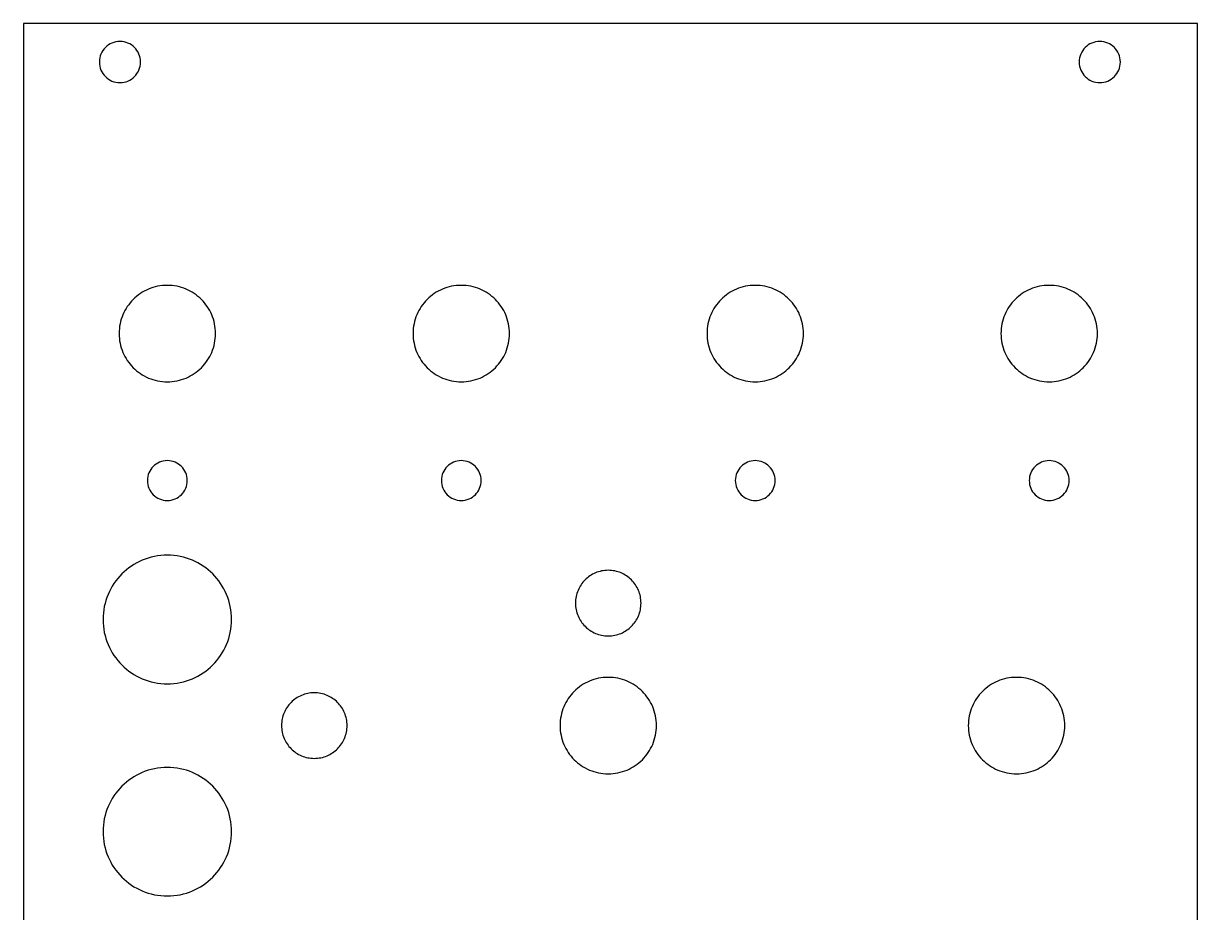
# Model space of a CAD drawing. Extents: x 34 to 126, y 38 to 166.
# Drawn here: x 34.3 to 125.6, y 97.3 to 166.4 of the extents above; entities that cross this region are included whole.
import ezdxf

# ---------------------------------------------------------------- set-up
doc = ezdxf.new("R2010")
doc.units = 0
doc.layers.add('Edge.Cuts', color=7, linetype='CONTINUOUS')

msp = doc.modelspace()

# ---------------------------------------------------------------- linework, layer by layer
at = {"layer": 'Edge.Cuts', "color": 1}
for points in [[(34.335788, 37.892567), (125.635895, 37.892567), (125.635895, 166.392306), (34.335788, 166.392306)], [(40.235997, 163.392787), (40.244255, 163.22919), (40.268494, 163.070323), (40.307911, 162.916993), (40.361701, 162.769998), (40.429062, 162.630146), (40.509189, 162.498239), (40.60128, 162.375081), (40.704527, 162.261473), (40.818135, 162.158226), (40.941293, 162.066133), (41.0732, 161.986007), (41.213051, 161.918648), (41.360047, 161.864857), (41.513378, 161.825441), (41.672244, 161.801201), (41.835841, 161.792943), (41.999437, 161.801201), (42.158303, 161.825441), (42.311634, 161.864857), (42.45863, 161.918648), (42.598481, 161.986007), (42.730388, 162.066133), (42.853546, 162.158226), (42.967154, 162.261473), (43.070401, 162.375081), (43.162494, 162.498239), (43.24262, 162.630146), (43.309979, 162.769998), (43.363771, 162.916993), (43.403187, 163.070323), (43.427426, 163.22919), (43.435684, 163.392787), (43.427426, 163.556384), (43.403187, 163.71525), (43.363771, 163.868581), (43.309979, 164.015576), (43.24262, 164.155427), (43.162494, 164.287334), (43.070401, 164.410492), (42.967154, 164.5241), (42.853546, 164.627348), (42.730388, 164.71944), (42.598481, 164.799566), (42.45863, 164.866926), (42.311634, 164.920717), (42.158303, 164.960133), (41.999437, 164.984372), (41.835841, 164.992631), (41.672244, 164.984372), (41.513378, 164.960133), (41.360047, 164.920717), (41.213051, 164.866926), (41.0732, 164.799566), (40.941293, 164.71944), (40.818135, 164.627348), (40.704527, 164.5241), (40.60128, 164.410492), (40.509189, 164.287334), (40.429062, 164.155427), (40.361701, 164.015576), (40.307911, 163.868581), (40.268494, 163.71525), (40.244255, 163.556384)], [(116.435761, 163.392787), (116.44402, 163.22919), (116.468259, 163.070323), (116.507675, 162.916993), (116.561466, 162.769998), (116.628826, 162.630146), (116.708953, 162.498239), (116.801044, 162.375081), (116.904292, 162.261473), (117.0179, 162.158226), (117.141058, 162.066133), (117.272965, 161.986007), (117.412816, 161.918648), (117.559811, 161.864857), (117.713142, 161.825441), (117.872008, 161.801201), (118.035605, 161.792943), (118.199265, 161.801201), (118.358184, 161.825441), (118.511565, 161.864857), (118.658599, 161.918648), (118.798485, 161.986007), (118.930421, 162.066133), (119.0536, 162.158226), (119.167226, 162.261473), (119.270491, 162.375081), (119.36259, 162.498239), (119.442727, 162.630146), (119.510093, 162.769998), (119.563885, 162.916993), (119.603304, 163.070323), (119.627543, 163.22919), (119.635802, 163.392787), (119.627543, 163.556384), (119.603304, 163.71525), (119.563885, 163.868581), (119.510093, 164.015576), (119.442727, 164.155427), (119.36259, 164.287334), (119.270491, 164.410492), (119.167226, 164.5241), (119.0536, 164.627348), (118.930421, 164.71944), (118.798485, 164.799566), (118.658599, 164.866926), (118.511565, 164.920717), (118.358184, 164.960133), (118.199265, 164.984372), (118.035605, 164.992631), (117.872008, 164.984372), (117.713142, 164.960133), (117.559811, 164.920717), (117.412816, 164.866926), (117.272965, 164.799566), (117.141058, 164.71944), (117.0179, 164.627348), (116.904292, 164.5241), (116.801044, 164.410492), (116.708953, 164.287334), (116.628826, 164.155427), (116.561466, 164.015576), (116.507675, 163.868581), (116.468259, 163.71525), (116.44402, 163.556384)], [(41.77111, 142.282468), (41.775988, 142.089518), (41.790466, 141.899102), (41.814308, 141.711449), (41.847279, 141.526802), (41.889144, 141.345397), (41.939667, 141.167464), (41.998612, 140.993241), (42.065745, 140.822963), (42.140831, 140.656868), (42.223631, 140.49519), (42.313914, 140.338166), (42.411442, 140.186031), (42.515981, 140.039018), (42.627293, 139.897367), (42.745148, 139.761308), (42.869305, 139.631084), (42.999532, 139.506924), (43.135591, 139.389069), (43.277249, 139.27775), (43.424269, 139.173208), (43.576418, 139.075672), (43.733457, 138.985382), (43.895156, 138.902571), (44.061271, 138.827479), (44.231574, 138.760339), (44.405829, 138.701393), (44.583797, 138.65084), (44.765248, 138.609001), (44.949941, 138.576016), (45.13764, 138.552169), (45.328125, 138.53767), (45.52113, 138.532801), (45.714063, 138.53767), (45.904457, 138.552169), (46.092064, 138.576016), (46.276707, 138.609001), (46.458105, 138.65084), (46.636046, 138.701393), (46.810247, 138.760339), (46.980533, 138.827479), (47.146656, 138.902571), (47.308333, 138.985382), (47.465354, 139.075672), (47.617507, 139.173208), (47.764545, 139.27775), (47.90622, 139.389069), (48.042321, 139.506924), (48.172566, 139.631084), (48.296744, 139.761308), (48.414607, 139.897367), (48.525979, 140.039018), (48.630542, 140.186031), (48.728084, 140.338166), (48.818431, 140.49519), (48.901263, 140.656868), (48.976369, 140.822963), (49.043538, 140.993241), (49.102487, 141.167464), (49.15304, 141.345397), (49.19495, 141.526802), (49.227934, 141.711449), (49.251782, 141.899102), (49.266281, 142.089518), (49.271149, 142.282468), (49.266281, 142.47545), (49.251782, 142.665898), (49.227934, 142.853575), (49.19495, 143.038251), (49.15304, 143.21968), (49.102487, 143.397639), (49.043538, 143.571882), (48.976369, 143.742178), (48.901263, 143.908291), (48.818431, 144.069982), (48.728084, 144.227025), (48.630542, 144.379174), (48.525979, 144.526197), (48.414607, 144.667862), (48.296744, 144.803928), (48.172566, 144.934163), (48.042321, 145.058326), (47.90622, 145.176189), (47.764545, 145.287515), (47.617507, 145.392064), (47.465354, 145.489603), (47.308333, 145.579896), (47.146656, 145.662707), (46.980533, 145.737803), (46.810247, 145.804947), (46.636046, 145.863896), (46.458105, 145.914449), (46.276707, 145.956288), (46.092064, 145.989273), (45.904457, 146.013121), (45.714063, 146.02762), (45.52113, 146.032488), (45.328125, 146.02762), (45.13764, 146.013121), (44.949941, 145.989273), (44.765248, 145.956288), (44.583797, 145.914449), (44.405829, 145.863896), (44.231574, 145.804947), (44.061271, 145.737803), (43.895156, 145.662707), (43.733457, 145.579896), (43.576418, 145.489603), (43.424269, 145.392064), (43.277249, 145.287515), (43.135591, 145.176189), (42.999532, 145.058326), (42.869305, 144.934163), (42.745148, 144.803928), (42.627293, 144.667862), (42.515981, 144.526197), (42.411442, 144.379174), (42.313914, 144.227025), (42.223631, 144.069982), (42.140831, 143.908291), (42.065745, 143.742178), (41.998612, 143.571882), (41.939667, 143.397639), (41.889144, 143.21968), (41.847279, 143.038251), (41.814308, 142.853575), (41.790466, 142.665898), (41.775988, 142.47545)], [(64.631383, 142.282468), (64.636261, 142.089518), (64.650739, 141.899102), (64.674582, 141.711449), (64.707553, 141.526802), (64.749417, 141.345397), (64.79994, 141.167464), (64.858885, 140.993241), (64.926018, 140.822963), (65.001104, 140.656868), (65.083904, 140.49519), (65.174187, 140.338166), (65.271716, 140.186031), (65.376254, 140.039018), (65.487566, 139.897367), (65.605422, 139.761308), (65.729578, 139.631084), (65.859806, 139.506924), (65.995865, 139.389069), (66.137522, 139.27775), (66.284542, 139.173208), (66.436691, 139.075672), (66.59373, 138.985382), (66.755429, 138.902571), (66.921545, 138.827479), (67.091848, 138.760339), (67.266102, 138.701393), (67.444071, 138.65084), (67.625522, 138.609001), (67.810215, 138.576016), (67.997913, 138.552169), (68.188399, 138.53767), (68.381403, 138.532801), (68.574301, 138.53767), (68.76466, 138.552169), (68.952267, 138.576016), (69.136875, 138.609001), (69.318238, 138.65084), (69.496143, 138.701393), (69.670344, 138.760339), (69.840595, 138.827479), (70.006682, 138.902571), (70.16836, 138.985382), (70.325381, 139.075672), (70.477533, 139.173208), (70.624536, 139.27775), (70.766211, 139.389069), (70.902277, 139.506924), (71.032522, 139.631084), (71.1567, 139.761308), (71.274563, 139.897367), (71.385899, 140.039018), (71.490462, 140.186031), (71.58804, 140.338166), (71.678351, 140.49519), (71.761183, 140.656868), (71.83629, 140.822963), (71.903458, 140.993241), (71.962407, 141.167464), (72.01296, 141.345397), (72.05487, 141.526802), (72.087855, 141.711449), (72.111703, 141.899102), (72.126202, 142.089518), (72.13107, 142.282468), (72.126202, 142.47545), (72.111703, 142.665898), (72.087855, 142.853575), (72.05487, 143.038251), (72.01296, 143.21968), (71.962407, 143.397639), (71.903458, 143.571882), (71.83629, 143.742178), (71.761183, 143.908291), (71.678351, 144.069982), (71.58804, 144.227025), (71.490462, 144.379174), (71.385899, 144.526197), (71.274563, 144.667862), (71.1567, 144.803928), (71.032522, 144.934163), (70.902277, 145.058326), (70.766211, 145.176189), (70.624536, 145.287515), (70.477533, 145.392064), (70.325381, 145.489603), (70.16836, 145.579896), (70.006682, 145.662707), (69.840595, 145.737803), (69.670344, 145.804947), (69.496143, 145.863896), (69.318238, 145.914449), (69.136875, 145.956288), (68.952267, 145.989273), (68.76466, 146.013121), (68.574301, 146.02762), (68.381403, 146.032488), (68.188399, 146.02762), (67.997913, 146.013121), (67.810215, 145.989273), (67.625522, 145.956288), (67.444071, 145.914449), (67.266102, 145.863896), (67.091848, 145.804947), (66.921545, 145.737803), (66.755429, 145.662707), (66.59373, 145.579896), (66.436691, 145.489603), (66.284542, 145.392064), (66.137522, 145.287515), (65.995865, 145.176189), (65.859806, 145.058326), (65.729578, 144.934163), (65.605422, 144.803928), (65.487566, 144.667862), (65.376254, 144.526197), (65.271716, 144.379174), (65.174187, 144.227025), (65.083904, 144.069982), (65.001104, 143.908291), (64.926018, 143.742178), (64.858885, 143.571882), (64.79994, 143.397639), (64.749417, 143.21968), (64.707553, 143.038251), (64.674582, 142.853575), (64.650739, 142.665898), (64.636261, 142.47545)], [(87.490863, 142.282468), (87.495743, 142.089518), (87.510227, 141.899102), (87.534078, 141.711449), (87.56706, 141.526802), (87.608939, 141.345397), (87.659478, 141.167464), (87.71844, 140.993241), (87.785591, 140.822963), (87.860696, 140.656868), (87.943514, 140.49519), (88.033815, 140.338166), (88.131361, 140.186031), (88.235917, 140.039018), (88.347247, 139.897367), (88.465109, 139.761308), (88.589276, 139.631084), (88.719511, 139.506924), (88.855574, 139.389069), (88.997231, 139.27775), (89.144247, 139.173208), (89.296386, 139.075672), (89.453407, 138.985382), (89.615085, 138.902571), (89.781172, 138.827479), (89.951444, 138.760339), (90.125656, 138.701393), (90.303575, 138.65084), (90.484966, 138.609001), (90.669592, 138.576016), (90.85722, 138.552169), (91.047596, 138.53767), (91.24053, 138.532801), (91.433499, 138.53767), (91.623963, 138.552169), (91.81164, 138.576016), (91.996319, 138.609001), (92.177752, 138.65084), (92.355693, 138.701393), (92.52993, 138.760339), (92.700251, 138.827479), (92.866338, 138.902571), (93.028051, 138.985382), (93.185072, 139.075672), (93.337225, 139.173208), (93.484262, 139.27775), (93.625937, 139.389069), (93.762004, 139.506924), (93.892214, 139.631084), (94.016391, 139.761308), (94.134254, 139.897367), (94.24559, 140.039018), (94.350118, 140.186031), (94.447661, 140.338166), (94.537972, 140.49519), (94.620769, 140.656868), (94.695875, 140.822963), (94.763008, 140.993241), (94.821957, 141.167464), (94.87251, 141.345397), (94.91435, 141.526802), (94.947334, 141.711449), (94.971182, 141.899102), (94.985681, 142.089518), (94.99055, 142.282468), (94.985681, 142.47545), (94.971182, 142.665898), (94.947334, 142.853575), (94.91435, 143.038251), (94.87251, 143.21968), (94.821957, 143.397639), (94.763008, 143.571882), (94.695875, 143.742178), (94.620769, 143.908291), (94.537972, 144.069982), (94.447661, 144.227025), (94.350118, 144.379174), (94.24559, 144.526197), (94.134254, 144.667862), (94.016391, 144.803928), (93.892214, 144.934163), (93.762004, 145.058326), (93.625937, 145.176189), (93.484262, 145.287515), (93.337225, 145.392064), (93.185072, 145.489603), (93.028051, 145.579896), (92.866338, 145.662707), (92.700251, 145.737803), (92.52993, 145.804947), (92.355693, 145.863896), (92.177752, 145.914449), (91.996319, 145.956288), (91.81164, 145.989273), (91.623963, 146.013121), (91.433499, 146.02762), (91.24053, 146.032488), (91.047596, 146.02762), (90.85722, 146.013121), (90.669592, 145.989273), (90.484966, 145.956288), (90.303575, 145.914449), (90.125656, 145.863896), (89.951444, 145.804947), (89.781172, 145.737803), (89.615085, 145.662707), (89.453407, 145.579896), (89.296386, 145.489603), (89.144247, 145.392064), (88.997231, 145.287515), (88.855574, 145.176189), (88.719511, 145.058326), (88.589276, 144.934163), (88.465109, 144.803928), (88.347247, 144.667862), (88.235917, 144.526197), (88.131361, 144.379174), (88.033815, 144.227025), (87.943514, 144.069982), (87.860696, 143.908291), (87.785591, 143.742178), (87.71844, 143.571882), (87.659478, 143.397639), (87.608939, 143.21968), (87.56706, 143.038251), (87.534078, 142.853575), (87.510227, 142.665898), (87.495743, 142.47545)], [(110.350871, 142.282468), (110.355751, 142.089518), (110.370232, 141.899102), (110.394078, 141.711449), (110.427055, 141.526802), (110.468927, 141.345397), (110.519458, 141.167464), (110.578413, 140.993241), (110.645556, 140.822963), (110.720652, 140.656868), (110.803463, 140.49519), (110.893756, 140.338166), (110.991296, 140.186031), (111.095845, 140.039018), (111.207171, 139.897367), (111.325033, 139.761308), (111.4492, 139.631084), (111.579432, 139.506924), (111.715498, 139.389069), (111.857162, 139.27775), (112.004186, 139.173208), (112.156335, 139.075672), (112.313377, 138.985382), (112.475069, 138.902571), (112.641181, 138.827479), (112.811477, 138.760339), (112.985721, 138.701393), (113.163679, 138.65084), (113.345109, 138.609001), (113.529784, 138.576016), (113.717461, 138.552169), (113.907922, 138.53767), (114.100891, 138.532801), (114.293825, 138.53767), (114.484254, 138.552169), (114.671931, 138.576016), (114.856575, 138.609001), (115.037973, 138.65084), (115.215914, 138.701393), (115.39015, 138.760339), (115.560436, 138.827479), (115.726558, 138.902571), (115.888236, 138.985382), (116.045292, 139.075672), (116.197445, 139.173208), (116.344483, 139.27775), (116.486123, 139.389069), (116.622224, 139.506924), (116.752469, 139.631084), (116.876612, 139.761308), (116.99451, 139.897367), (117.105846, 140.039018), (117.210409, 140.186031), (117.307952, 140.338166), (117.398263, 140.49519), (117.48106, 140.656868), (117.556166, 140.822963), (117.623335, 140.993241), (117.682284, 141.167464), (117.732837, 141.345397), (117.774711, 141.526802), (117.807696, 141.711449), (117.831544, 141.899102), (117.846043, 142.089518), (117.850911, 142.282468), (117.846043, 142.47545), (117.831544, 142.665898), (117.807696, 142.853575), (117.774711, 143.038251), (117.732837, 143.21968), (117.682284, 143.397639), (117.623335, 143.571882), (117.556166, 143.742178), (117.48106, 143.908291), (117.398263, 144.069982), (117.307952, 144.227025), (117.210409, 144.379174), (117.105846, 144.526197), (116.99451, 144.667862), (116.876612, 144.803928), (116.752469, 144.934163), (116.622224, 145.058326), (116.486123, 145.176189), (116.344483, 145.287515), (116.197445, 145.392064), (116.045292, 145.489603), (115.888236, 145.579896), (115.726558, 145.662707), (115.560436, 145.737803), (115.39015, 145.804947), (115.215914, 145.863896), (115.037973, 145.914449), (114.856575, 145.956288), (114.671931, 145.989273), (114.484254, 146.013121), (114.293825, 146.02762), (114.100891, 146.032488), (113.907922, 146.02762), (113.717461, 146.013121), (113.529784, 145.989273), (113.345109, 145.956288), (113.163679, 145.914449), (112.985721, 145.863896), (112.811477, 145.804947), (112.641181, 145.737803), (112.475069, 145.662707), (112.313377, 145.579896), (112.156335, 145.489603), (112.004186, 145.392064), (111.857162, 145.287515), (111.715498, 145.176189), (111.579432, 145.058326), (111.4492, 144.934163), (111.325033, 144.803928), (111.207171, 144.667862), (111.095845, 144.526197), (110.991296, 144.379174), (110.893756, 144.227025), (110.803463, 144.069982), (110.720652, 143.908291), (110.645556, 143.742178), (110.578413, 143.571882), (110.519458, 143.397639), (110.468927, 143.21968), (110.427055, 143.038251), (110.394078, 142.853575), (110.370232, 142.665898), (110.355751, 142.47545)], [(43.970856, 130.852728), (43.978862, 130.694166), (44.00236, 130.540201), (44.04057, 130.39161), (44.092713, 130.249169), (44.158009, 130.113661), (44.235677, 129.985857), (44.324939, 129.866533), (44.425011, 129.756474), (44.53512, 129.656451), (44.654482, 129.567241), (44.782318, 129.489626), (44.917848, 129.42438), (45.060292, 129.372278), (45.208871, 129.334101), (45.362802, 129.310624), (45.521311, 129.302626), (45.679758, 129.310624), (45.833636, 129.334101), (45.982169, 129.372278), (46.124571, 129.42438), (46.260065, 129.489626), (46.387873, 129.567241), (46.507214, 129.656451), (46.617302, 129.756474), (46.717363, 129.866533), (46.806612, 129.985857), (46.884273, 130.113661), (46.949561, 130.249169), (47.001701, 130.39161), (47.039911, 130.540201), (47.063409, 130.694166), (47.071414, 130.852728), (47.063409, 131.011236), (47.039911, 131.16517), (47.001701, 131.313748), (46.949561, 131.456192), (46.884273, 131.591722), (46.806612, 131.719558), (46.717363, 131.83892), (46.617302, 131.949025), (46.507214, 132.049101), (46.387873, 132.138364), (46.260065, 132.216032), (46.124571, 132.281327), (45.982169, 132.333468), (45.833636, 132.371681), (45.679758, 132.395179), (45.521311, 132.403184), (45.362802, 132.395179), (45.208871, 132.371681), (45.060292, 132.333468), (44.917848, 132.281327), (44.782318, 132.216032), (44.654482, 132.138364), (44.53512, 132.049101), (44.425011, 131.949025), (44.324939, 131.83892), (44.235677, 131.719558), (44.158009, 131.591722), (44.092713, 131.456192), (44.04057, 131.313748), (44.00236, 131.16517), (43.978862, 131.011236)], [(66.830865, 130.852728), (66.838875, 130.694166), (66.862384, 130.540201), (66.90061, 130.39161), (66.952772, 130.249169), (67.018089, 130.113661), (67.095779, 129.985857), (67.18506, 129.866533), (67.285154, 129.756474), (67.395277, 129.656451), (67.514646, 129.567241), (67.642482, 129.489626), (67.778004, 129.42438), (67.920431, 129.372278), (68.068979, 129.334101), (68.22287, 129.310624), (68.38132, 129.302626), (68.539819, 129.310624), (68.693733, 129.334101), (68.842276, 129.372278), (68.984675, 129.42438), (69.120148, 129.489626), (69.247928, 129.567241), (69.367223, 129.656451), (69.477264, 129.756474), (69.577273, 129.866533), (69.666473, 129.985857), (69.74408, 130.113661), (69.809323, 130.249169), (69.861421, 130.39161), (69.899595, 130.540201), (69.923072, 130.694166), (69.93107, 130.852728), (69.923072, 131.011236), (69.899595, 131.16517), (69.861421, 131.313748), (69.809323, 131.456192), (69.74408, 131.591722), (69.666473, 131.719558), (69.577273, 131.83892), (69.477264, 131.949025), (69.367223, 132.049101), (69.247928, 132.138364), (69.120148, 132.216032), (68.984675, 132.281327), (68.842276, 132.333468), (68.693733, 132.371681), (68.539819, 132.395179), (68.38132, 132.403184), (68.22287, 132.395179), (68.068982, 132.371681), (67.920431, 132.333468), (67.778004, 132.281327), (67.642482, 132.216032), (67.514646, 132.138364), (67.395277, 132.049101), (67.285154, 131.949025), (67.18506, 131.83892), (67.095779, 131.719558), (67.018089, 131.591722), (66.952772, 131.456192), (66.90061, 131.313748), (66.862384, 131.16517), (66.838875, 131.011236)], [(89.691139, 130.852728), (89.699137, 130.694166), (89.722612, 130.540201), (89.760788, 130.39161), (89.812885, 130.249169), (89.878127, 130.113661), (89.955736, 129.985857), (90.044935, 129.866533), (90.14494, 129.756474), (90.254986, 129.656451), (90.374281, 129.567241), (90.50206, 129.489626), (90.637533, 129.42438), (90.779932, 129.372278), (90.928476, 129.334101), (91.082389, 129.310624), (91.240888, 129.302626), (91.399391, 129.310624), (91.553314, 129.334101), (91.701876, 129.372278), (91.844295, 129.42438), (91.979801, 129.489626), (92.107605, 129.567241), (92.226935, 129.656451), (92.337012, 129.756474), (92.437053, 129.866533), (92.526281, 129.985857), (92.60392, 130.113661), (92.669187, 130.249169), (92.72131, 130.39161), (92.759501, 130.540201), (92.782989, 130.694166), (92.79099, 130.852728), (92.782989, 131.011236), (92.759501, 131.16517), (92.72131, 131.313748), (92.669187, 131.456192), (92.60392, 131.591722), (92.526281, 131.719558), (92.437053, 131.83892), (92.337012, 131.949025), (92.226935, 132.049101), (92.107605, 132.138364), (91.979801, 132.216032), (91.844295, 132.281327), (91.701876, 132.333468), (91.553314, 132.371681), (91.399391, 132.395179), (91.240888, 132.403184), (91.082389, 132.395179), (90.928476, 132.371681), (90.779932, 132.333468), (90.637533, 132.281327), (90.50206, 132.216032), (90.374281, 132.138364), (90.254986, 132.049101), (90.144944, 131.949025), (90.044935, 131.83892), (89.955736, 131.719558), (89.878127, 131.591722), (89.812885, 131.456192), (89.760788, 131.313748), (89.722612, 131.16517), (89.699137, 131.011236)], [(112.550618, 130.852728), (112.558624, 130.694166), (112.582122, 130.540201), (112.620332, 130.39161), (112.672475, 130.249169), (112.73777, 130.113661), (112.815439, 129.985857), (112.9047, 129.866533), (113.004773, 129.756474), (113.114881, 129.656451), (113.234244, 129.567241), (113.362079, 129.489626), (113.497609, 129.42438), (113.640054, 129.372278), (113.788633, 129.334101), (113.942563, 129.310624), (114.101073, 129.302626), (114.259512, 129.310624), (114.413369, 129.334101), (114.561863, 129.372278), (114.704223, 129.42438), (114.839665, 129.489626), (114.967412, 129.567241), (115.086686, 129.656451), (115.19671, 129.756474), (115.296705, 129.866533), (115.385891, 129.985857), (115.463491, 130.113661), (115.52873, 130.249169), (115.580825, 130.39161), (115.618999, 130.540201), (115.642472, 130.694166), (115.65047, 130.852728), (115.642472, 131.011236), (115.618999, 131.16517), (115.580825, 131.313748), (115.52873, 131.456192), (115.463491, 131.591722), (115.385891, 131.719558), (115.296705, 131.83892), (115.19671, 131.949025), (115.086686, 132.049101), (114.967412, 132.138364), (114.839665, 132.216032), (114.704223, 132.281327), (114.561863, 132.333468), (114.413369, 132.371681), (114.259512, 132.395179), (114.101073, 132.403184), (113.942563, 132.395179), (113.788633, 132.371681), (113.640054, 132.333468), (113.497609, 132.281327), (113.362079, 132.216032), (113.234244, 132.138364), (113.114881, 132.049101), (113.004773, 131.949025), (112.9047, 131.83892), (112.815439, 131.719558), (112.73777, 131.591722), (112.672475, 131.456192), (112.620332, 131.313748), (112.582122, 131.16517), (112.558624, 131.011236)], [(40.520953, 120.052697), (40.527459, 119.795418), (40.546769, 119.541513), (40.578568, 119.291295), (40.622542, 119.045081), (40.678376, 118.803182), (40.745757, 118.565915), (40.824371, 118.333594), (40.913904, 118.106532), (41.014037, 117.885045), (41.124463, 117.669445), (41.244866, 117.460051), (41.374927, 117.257172), (41.514338, 117.061127), (41.662779, 116.872225), (41.819942, 116.690785), (41.985507, 116.517131), (42.159165, 116.351537), (42.340595, 116.194375), (42.529493, 116.045926), (42.725534, 115.906509), (42.928409, 115.77644), (43.137807, 115.656002), (43.353407, 115.545583), (43.574898, 115.445429), (43.80197, 115.355894), (44.034302, 115.27726), (44.271573, 115.20988), (44.513507, 115.154035), (44.759745, 115.110044), (45.00997, 115.078259), (45.263899, 115.058927), (45.521215, 115.052436), (45.778495, 115.058927), (46.032389, 115.078259), (46.282613, 115.110044), (46.528816, 115.154035), (46.770716, 115.20988), (47.007958, 115.27726), (47.240262, 115.355894), (47.467309, 115.445429), (47.688783, 115.545583), (47.9044, 115.656002), (48.113773, 115.77644), (48.31662, 115.906509), (48.512658, 116.045926), (48.701535, 116.194375), (48.882968, 116.351537), (49.056605, 116.517131), (49.222163, 116.690785), (49.379325, 116.872225), (49.527774, 117.061127), (49.667156, 117.257172), (49.797225, 117.460051), (49.917628, 117.669445), (50.028047, 117.885045), (50.128165, 118.106532), (50.2177, 118.333594), (50.296334, 118.565915), (50.363714, 118.803182), (50.419524, 119.045081), (50.463515, 119.291295), (50.4953, 119.541513), (50.514632, 119.795418), (50.521124, 120.052697), (50.514632, 120.310006), (50.4953, 120.563935), (50.463515, 120.814174), (50.419524, 121.060401), (50.363714, 121.302308), (50.296334, 121.539578), (50.2177, 121.7719), (50.128165, 121.998958), (50.028047, 122.220438), (49.917628, 122.436024), (49.797225, 122.645404), (49.667156, 122.848265), (49.527774, 123.044292), (49.379325, 123.233173), (49.222163, 123.414588), (49.056605, 123.588229), (48.882968, 123.753787), (48.701535, 123.910914), (48.512658, 124.059362), (48.31662, 124.198745), (48.113773, 124.328778), (47.9044, 124.449181), (47.688783, 124.5596), (47.467309, 124.659718), (47.240262, 124.749218), (47.007958, 124.827852), (46.770716, 124.895197), (46.528816, 124.951042), (46.282613, 124.994998), (46.032389, 125.026783), (45.778495, 125.046115), (45.521215, 125.052606), (45.263899, 125.046115), (45.00997, 125.026783), (44.759745, 124.994998), (44.513507, 124.951042), (44.271573, 124.895197), (44.034302, 124.827852), (43.80197, 124.749218), (43.574901, 124.659718), (43.353407, 124.5596), (43.137807, 124.449181), (42.928409, 124.328778), (42.725534, 124.198745), (42.529493, 124.059362), (42.340595, 123.910914), (42.159165, 123.753787), (41.985507, 123.588229), (41.819942, 123.414588), (41.662779, 123.233173), (41.514338, 123.044292), (41.374927, 122.848265), (41.244866, 122.645404), (41.124463, 122.436024), (41.014037, 122.220438), (40.913904, 121.998958), (40.824371, 121.7719), (40.745757, 121.539578), (40.678376, 121.302308), (40.622542, 121.060401), (40.578568, 120.814174), (40.546769, 120.563935), (40.527459, 120.310006)], [(77.261009, 121.322962), (77.264328, 121.191744), (77.274177, 121.062248), (77.290397, 120.934636), (77.312826, 120.809065), (77.341305, 120.685699), (77.375674, 120.564696), (77.415771, 120.44622), (77.461436, 120.330424), (77.512509, 120.217476), (77.56883, 120.107529), (77.630236, 120.000747), (77.696572, 119.897292), (77.767674, 119.797322), (77.84338, 119.700996), (77.923531, 119.608473), (78.007972, 119.519919), (78.096533, 119.435489), (78.189059, 119.355348), (78.285392, 119.27965), (78.385366, 119.208561), (78.488825, 119.142236), (78.595603, 119.080839), (78.705546, 119.024528), (78.818491, 118.973467), (78.93428, 118.927811), (79.052746, 118.887725), (79.173738, 118.853364), (79.297086, 118.824892), (79.422636, 118.802469), (79.550225, 118.786256), (79.679694, 118.776406), (79.810881, 118.77309), (79.942068, 118.776406), (80.071538, 118.786256), (80.199126, 118.802469), (80.324676, 118.824892), (80.448025, 118.853364), (80.569017, 118.887725), (80.687483, 118.927811), (80.803278, 118.973467), (80.916202, 119.024528), (81.026163, 119.080839), (81.132948, 119.142236), (81.236383, 119.208561), (81.33636, 119.27965), (81.432703, 119.355348), (81.525236, 119.435489), (81.613783, 119.519919), (81.698238, 119.608473), (81.778389, 119.700996), (81.854095, 119.797322), (81.92518, 119.897292), (81.991537, 120.000747), (82.05292, 120.107529), (82.109259, 120.217476), (82.160341, 120.330424), (82.20599, 120.44622), (82.246101, 120.564696), (82.280461, 120.685699), (82.308931, 120.809065), (82.331367, 120.934636), (82.347595, 121.062248), (82.357437, 121.191744), (82.360754, 121.322962), (82.357437, 121.454151), (82.347595, 121.583623), (82.331367, 121.711218), (82.308931, 121.836771), (82.280461, 121.960131), (82.246101, 122.08113), (82.20599, 122.19961), (82.160341, 122.315405), (82.109259, 122.428364), (82.05292, 122.538322), (81.991537, 122.645118), (81.92518, 122.748591), (81.854095, 122.848582), (81.778389, 122.944929), (81.698238, 123.037469), (81.613783, 123.126052), (81.525236, 123.210503), (81.432703, 123.290671), (81.33636, 123.366395), (81.236383, 123.437511), (81.132948, 123.503862), (81.026163, 123.565284), (80.916202, 123.621619), (80.803278, 123.672704), (80.687483, 123.718382), (80.569017, 123.758489), (80.448025, 123.792867), (80.324676, 123.821354), (80.199126, 123.843791), (80.071538, 123.860015), (79.942068, 123.869868), (79.810881, 123.873187), (79.679694, 123.869868), (79.550225, 123.860015), (79.422636, 123.843791), (79.297086, 123.821354), (79.173738, 123.792867), (79.052746, 123.758489), (78.93428, 123.718382), (78.818491, 123.672704), (78.705546, 123.621619), (78.595603, 123.565284), (78.488825, 123.503862), (78.385366, 123.437511), (78.285392, 123.366395), (78.189059, 123.290671), (78.096533, 123.210503), (78.007972, 123.126052), (77.923531, 123.037469), (77.84338, 122.944929), (77.767674, 122.848582), (77.696572, 122.748591), (77.630236, 122.645118), (77.56883, 122.538322), (77.512509, 122.428364), (77.461436, 122.315405), (77.415771, 122.19961), (77.375674, 122.08113), (77.341305, 121.960131), (77.312826, 121.836771), (77.290397, 121.711218), (77.274177, 121.583623), (77.264328, 121.454151)], [(76.061123, 111.802721), (76.066004, 111.609739), (76.080491, 111.419291), (76.104346, 111.231614), (76.137335, 111.046939), (76.179221, 110.865509), (76.229768, 110.687551), (76.28874, 110.513307), (76.355901, 110.343011), (76.431017, 110.176899), (76.513845, 110.015207), (76.60416, 109.858165), (76.701717, 109.706016), (76.80628, 109.558992), (76.91762, 109.417328), (77.035493, 109.281261), (77.159671, 109.151027), (77.289912, 109.026863), (77.425982, 108.909001), (77.567643, 108.797675), (77.714663, 108.693126), (77.866802, 108.595586), (78.023826, 108.505293), (78.185497, 108.422482), (78.351584, 108.347387), (78.521845, 108.280243), (78.696046, 108.221293), (78.873952, 108.170741), (79.055329, 108.128901), (79.239933, 108.095917), (79.427537, 108.072069), (79.617891, 108.05757), (79.81079, 108.052701), (80.003724, 108.05757), (80.194153, 108.072069), (80.38183, 108.095917), (80.566474, 108.128901), (80.747872, 108.170741), (80.925812, 108.221293), (81.100049, 108.280243), (81.270334, 108.347387), (81.436457, 108.422482), (81.598135, 108.505293), (81.755191, 108.595586), (81.907344, 108.693126), (82.054381, 108.797675), (82.196021, 108.909001), (82.332123, 109.026863), (82.462333, 109.151027), (82.58651, 109.281261), (82.704408, 109.417328), (82.815745, 109.558992), (82.920308, 109.706016), (83.017851, 109.858165), (83.108162, 110.015207), (83.190958, 110.176899), (83.266065, 110.343011), (83.333233, 110.513307), (83.392182, 110.687551), (83.442735, 110.865509), (83.48461, 111.046939), (83.517595, 111.231614), (83.541442, 111.419291), (83.555941, 111.609739), (83.56081, 111.802721), (83.555941, 111.995672), (83.541442, 112.186095), (83.517595, 112.373747), (83.48461, 112.558401), (83.442735, 112.739817), (83.392182, 112.917758), (83.333233, 113.091994), (83.266065, 113.26228), (83.190958, 113.428388), (83.108162, 113.59008), (83.017851, 113.747119), (82.920308, 113.899272), (82.815745, 114.046298), (82.704408, 114.187967), (82.58651, 114.32404), (82.462368, 114.454282), (82.332123, 114.578456), (82.196021, 114.696329), (82.054381, 114.807662), (81.907344, 114.912225), (81.755191, 115.009775), (81.598135, 115.100079), (81.436457, 115.1829), (81.270334, 115.258006), (81.100049, 115.325161), (80.925812, 115.384114), (80.747872, 115.434667), (80.566474, 115.476541), (80.38183, 115.509526), (80.194153, 115.533374), (80.003724, 115.547873), (79.81079, 115.552741), (79.617891, 115.547873), (79.427537, 115.533374), (79.239933, 115.509526), (79.055329, 115.476541), (78.873952, 115.434667), (78.696046, 115.384114), (78.521845, 115.325161), (78.351584, 115.258006), (78.185497, 115.1829), (78.023826, 115.100079), (77.866802, 115.009775), (77.714663, 114.912225), (77.567643, 114.807662), (77.425982, 114.696329), (77.289912, 114.578456), (77.159671, 114.454282), (77.035493, 114.32404), (76.91762, 114.187967), (76.80628, 114.046298), (76.701717, 113.899272), (76.60416, 113.747119), (76.513845, 113.59008), (76.431017, 113.428388), (76.355901, 113.26228), (76.28874, 113.091994), (76.229768, 112.917758), (76.179221, 112.739817), (76.137335, 112.558401), (76.104346, 112.373747), (76.080491, 112.186095), (76.066004, 111.995672)], [(107.81087, 111.802721), (107.815751, 111.609739), (107.830234, 111.419291), (107.854086, 111.231614), (107.887069, 111.046939), (107.928948, 110.865509), (107.979488, 110.687551), (108.038452, 110.513307), (108.105605, 110.343011), (108.180711, 110.176899), (108.263533, 110.015207), (108.353837, 109.858165), (108.451387, 109.706016), (108.55595, 109.558992), (108.667283, 109.417328), (108.785156, 109.281261), (108.90933, 109.151027), (109.039572, 109.026863), (109.175645, 108.909001), (109.317313, 108.797675), (109.46434, 108.693126), (109.616493, 108.595586), (109.773531, 108.505293), (109.935223, 108.422482), (110.101332, 108.347387), (110.271617, 108.280243), (110.445854, 108.221293), (110.623795, 108.170741), (110.80521, 108.128901), (110.989864, 108.095917), (111.177517, 108.072069), (111.367957, 108.05757), (111.56089, 108.052701), (111.753895, 108.05757), (111.944394, 108.072069), (112.132072, 108.095917), (112.316786, 108.128901), (112.498219, 108.170741), (112.676195, 108.221293), (112.850431, 108.280243), (113.020752, 108.347387), (113.186875, 108.422482), (113.348553, 108.505293), (113.505609, 108.595586), (113.657762, 108.693126), (113.804764, 108.797675), (113.946439, 108.909001), (114.082505, 109.026863), (114.212715, 109.151027), (114.336857, 109.281261), (114.45472, 109.417328), (114.566057, 109.558992), (114.670585, 109.706016), (114.768092, 109.858165), (114.858403, 110.015207), (114.9412, 110.176899), (115.016271, 110.343011), (115.083404, 110.513307), (115.142353, 110.687551), (115.192871, 110.865509), (115.234746, 111.046939), (115.267695, 111.231614), (115.291543, 111.419291), (115.306042, 111.609739), (115.31091, 111.802721), (115.306042, 111.995672), (115.291543, 112.186095), (115.267695, 112.373747), (115.234746, 112.558401), (115.192871, 112.739817), (115.142353, 112.917758), (115.083404, 113.091994), (115.016271, 113.26228), (114.9412, 113.428388), (114.858403, 113.59008), (114.768092, 113.747119), (114.670585, 113.899272), (114.566057, 114.046298), (114.45472, 114.187967), (114.336857, 114.32404), (114.212715, 114.454282), (114.082505, 114.578456), (113.946439, 114.696329), (113.804764, 114.807662), (113.657762, 114.912225), (113.505609, 115.009775), (113.348553, 115.100079), (113.186875, 115.1829), (113.020752, 115.258006), (112.850431, 115.325161), (112.676195, 115.384114), (112.498219, 115.434667), (112.316786, 115.476541), (112.132072, 115.509526), (111.944394, 115.533374), (111.753895, 115.547873), (111.56089, 115.552741), (111.367957, 115.547873), (111.177517, 115.533374), (110.989864, 115.509526), (110.80521, 115.476541), (110.623795, 115.434667), (110.445854, 115.384114), (110.271617, 115.325161), (110.101332, 115.258006), (109.935223, 115.1829), (109.773531, 115.100079), (109.616493, 115.009775), (109.46434, 114.912225), (109.317313, 114.807662), (109.175645, 114.696329), (109.039572, 114.578456), (108.90933, 114.454282), (108.785156, 114.32404), (108.667283, 114.187967), (108.55595, 114.046298), (108.451387, 113.899272), (108.353837, 113.747119), (108.263533, 113.59008), (108.180711, 113.428388), (108.105605, 113.26228), (108.038452, 113.091994), (107.979488, 112.917758), (107.928948, 112.739817), (107.887069, 112.558401), (107.854086, 112.373747), (107.830234, 112.186095), (107.815751, 111.995672)], [(54.400735, 111.802721), (54.404053, 111.671502), (54.4139, 111.542003), (54.430115, 111.414384), (54.452539, 111.28881), (54.481012, 111.165437), (54.515372, 111.044423), (54.555461, 110.925933), (54.601118, 110.810127), (54.652183, 110.697164), (54.708496, 110.587207), (54.769895, 110.480411), (54.836225, 110.376938), (54.90732, 110.27695), (54.983022, 110.18061), (55.063173, 110.088073), (55.14761, 109.999501), (55.236171, 109.915057), (55.328701, 109.834896), (55.425038, 109.759183), (55.525022, 109.688077), (55.628491, 109.621741), (55.735287, 109.560329), (55.845252, 109.504005), (55.958218, 109.45293), (56.074031, 109.407263), (56.192532, 109.367163), (56.313556, 109.332795), (56.436947, 109.304315), (56.562542, 109.281886), (56.690184, 109.265665), (56.81971, 109.255816), (56.950961, 109.252496), (57.08212, 109.255816), (57.211564, 109.265665), (57.339135, 109.281886), (57.464671, 109.304315), (57.588012, 109.332795), (57.708997, 109.367163), (57.827463, 109.407263), (57.943252, 109.45293), (58.056211, 109.504005), (58.166172, 109.560329), (58.272957, 109.621741), (58.376427, 109.688077), (58.476439, 109.759183), (58.572782, 109.834896), (58.665316, 109.915057), (58.753933, 109.999501), (58.838388, 110.088073), (58.918574, 110.18061), (58.99428, 110.27695), (59.065436, 110.376938), (59.131793, 110.480411), (59.193211, 110.587207), (59.24955, 110.697164), (59.300667, 110.810127), (59.346352, 110.925933), (59.386463, 111.044423), (59.420858, 111.165437), (59.449328, 111.28881), (59.471764, 111.414384), (59.488027, 111.542003), (59.49787, 111.671502), (59.501186, 111.802721), (59.49787, 111.933941), (59.488027, 112.06344), (59.471764, 112.191058), (59.449328, 112.316633), (59.420858, 112.440006), (59.386463, 112.561019), (59.346352, 112.67951), (59.300667, 112.795316), (59.24955, 112.908279), (59.193211, 113.018236), (59.131793, 113.125032), (59.065436, 113.228505), (58.99428, 113.328492), (58.918574, 113.424832), (58.838388, 113.517369), (58.753933, 113.605941), (58.665316, 113.690385), (58.572782, 113.770547), (58.476439, 113.84626), (58.376427, 113.917365), (58.272957, 113.983702), (58.166172, 114.045113), (58.056211, 114.101437), (57.943252, 114.152513), (57.827463, 114.19818), (57.708997, 114.23828), (57.588012, 114.272647), (57.464671, 114.301127), (57.339135, 114.323556), (57.211564, 114.339777), (57.08212, 114.349627), (56.950961, 114.352946), (56.81971, 114.349627), (56.690184, 114.339777), (56.562542, 114.323556), (56.436947, 114.301127), (56.313556, 114.272647), (56.192532, 114.23828), (56.074031, 114.19818), (55.958218, 114.152513), (55.845252, 114.101437), (55.735287, 114.045113), (55.628491, 113.983702), (55.525022, 113.917365), (55.425038, 113.84626), (55.328701, 113.770547), (55.236171, 113.690385), (55.14761, 113.605941), (55.063173, 113.517369), (54.983022, 113.424832), (54.90732, 113.328492), (54.836225, 113.228505), (54.769895, 113.125032), (54.708496, 113.018236), (54.652183, 112.908279), (54.601118, 112.795316), (54.555461, 112.67951), (54.515372, 112.561019), (54.481012, 112.440006), (54.452539, 112.316633), (54.430115, 112.191058), (54.4139, 112.06344), (54.404053, 111.933941)], [(40.520953, 103.552745), (40.527459, 103.295435), (40.546769, 103.041501), (40.578568, 102.791262), (40.622542, 102.545027), (40.678376, 102.30311), (40.745757, 102.065832), (40.824371, 101.8335), (40.913904, 101.606432), (41.014037, 101.384937), (41.124463, 101.169338), (41.244866, 100.95994), (41.374927, 100.757065), (41.514338, 100.561023), (41.662779, 100.372125), (41.819942, 100.190695), (41.985507, 100.017037), (42.159165, 99.851479), (42.340595, 99.694317), (42.529493, 99.545868), (42.725534, 99.406451), (42.928409, 99.276382), (43.137807, 99.155979), (43.353407, 99.04556), (43.574898, 98.945442), (43.80197, 98.855907), (44.034302, 98.777273), (44.271573, 98.709893), (44.513507, 98.654083), (44.759745, 98.610092), (45.00997, 98.578307), (45.263899, 98.558975), (45.521215, 98.552483), (45.778495, 98.558975), (46.032389, 98.578307), (46.282613, 98.610092), (46.528816, 98.654083), (46.770716, 98.709893), (47.007958, 98.777273), (47.240262, 98.855907), (47.467309, 98.945442), (47.688783, 99.04556), (47.9044, 99.155979), (48.113773, 99.276382), (48.31662, 99.406451), (48.512658, 99.545868), (48.701535, 99.694317), (48.882968, 99.851479), (49.056605, 100.017037), (49.222163, 100.190695), (49.379325, 100.372125), (49.527774, 100.561023), (49.667156, 100.757065), (49.797225, 100.95994), (49.917628, 101.169338), (50.028047, 101.384937), (50.128165, 101.606432), (50.2177, 101.8335), (50.296334, 102.065832), (50.363714, 102.30311), (50.419524, 102.545027), (50.463515, 102.791262), (50.4953, 103.041501), (50.514632, 103.295435), (50.521124, 103.552745), (50.514632, 103.810023), (50.4953, 104.063926), (50.463515, 104.31414), (50.419524, 104.560347), (50.363714, 104.802239), (50.296334, 105.039496), (50.2177, 105.271806), (50.128165, 105.498857), (50.028047, 105.720331), (49.917628, 105.935916), (49.797225, 106.145296), (49.667156, 106.348161), (49.527774, 106.544188), (49.379325, 106.733072), (49.222163, 106.914495), (49.056605, 107.088135), (48.882968, 107.253694), (48.701535, 107.410856), (48.512658, 107.559304), (48.31662, 107.698687), (48.113773, 107.828755), (47.9044, 107.949158), (47.688783, 108.059577), (47.467309, 108.159696), (47.240262, 108.24923), (47.007958, 108.327864), (46.770716, 108.395245), (46.528816, 108.451054), (46.282613, 108.495045), (46.032389, 108.526831), (45.778495, 108.546163), (45.521215, 108.552654), (45.263899, 108.546163), (45.00997, 108.526831), (44.759745, 108.495045), (44.513507, 108.451054), (44.271573, 108.395245), (44.034302, 108.327864), (43.80197, 108.24923), (43.574901, 108.159696), (43.353407, 108.059577), (43.137807, 107.949158), (42.928409, 107.828755), (42.725534, 107.698687), (42.529493, 107.559304), (42.340595, 107.410856), (42.159165, 107.253694), (41.985507, 107.088135), (41.819942, 106.914495), (41.662779, 106.733072), (41.514338, 106.544188), (41.374927, 106.348161), (41.244866, 106.145296), (41.124463, 105.935916), (41.014037, 105.720331), (40.913904, 105.498857), (40.824371, 105.271806), (40.745757, 105.039496), (40.678376, 104.802239), (40.622542, 104.560347), (40.578568, 104.31414), (40.546769, 104.063926), (40.527459, 103.810023)]]:
    msp.add_lwpolyline(points, close=True, dxfattribs=at)

doc.saveas('drawing.dxf')
